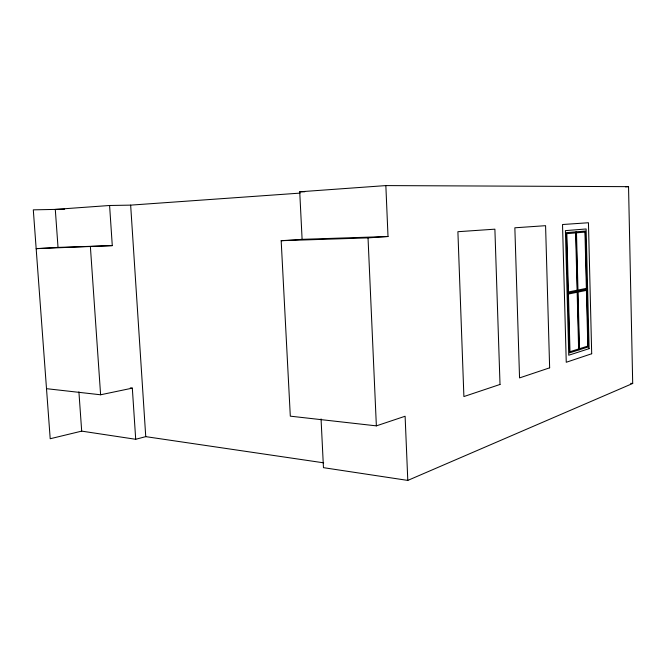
<?xml version="1.0" encoding="UTF-8"?>
<svg xmlns="http://www.w3.org/2000/svg" width="666" height="666" viewBox="0 0 666 666"><rect width="100%" height="100%" fill="white"/><g stroke="black" fill="none" stroke-linecap="round" stroke-linejoin="round"><path stroke-width="1" d="M321.054 418.931L323.46 467.665L407.792 480.411L632.7 383.466L628.538 186.655L385.847 185.589L299.725 191.791L302.106 239.344L388.012 236.505L385.847 185.589M302.106 239.344L281.177 240.701L290.309 416.167L376.365 425.865L405.111 416.242L407.792 480.411M64.635 209.216L33.3 209.848L50.2 438.736L81.693 431.127L135.706 439.285L145.746 436.638L323.668 462.828M46.503 388.678L100.608 394.78L132.326 388.136L135.706 439.285M567.981 293.098L586.804 289.294M109.59 205.494L55.295 209.407L58.025 247.402L112.279 245.612L109.59 205.494L130.653 205.128L300.1 193.107M281.177 240.701L368.032 237.879L388.012 236.505M625.432 186.838L628.538 186.655M58.025 247.402L36.164 248.651L112.279 245.612M299.725 191.791L304.728 191.775M630.627 383.333L632.7 383.466M130.286 387.92L132.326 388.136M78.904 391.858L81.693 431.127M90.401 246.895L100.608 394.78M130.653 205.128L145.746 436.638M368.032 237.879L376.365 425.865M576.032 231.843L579.087 349.858M500.016 384.457L463.894 396.553L457.9 231.71L494.888 229.171L500.016 384.457M549.641 367.832L519.547 377.913L514.851 227.797L545.579 225.682L549.641 367.832M591.691 353.754L566.25 362.271L562.529 224.517L588.444 222.744L591.691 353.754M589.11 348.651L568.747 355.228L565.409 230.636L586.122 228.962L589.11 348.651M588.245 346.936L569.58 352.888L566.358 232.659L585.347 231.052L588.245 346.936M578.629 348.984L569.988 351.723L568.448 294.039L577.164 292.266L578.629 348.984M587.812 346.079L579.478 348.718L578.021 292.091L586.413 290.376L587.812 346.079M577.114 290.226L568.398 291.974L566.841 233.666L575.624 232.909L577.114 290.226M586.363 288.378L577.963 290.051L576.49 232.834L584.956 232.093L586.363 288.378"/></g></svg>
